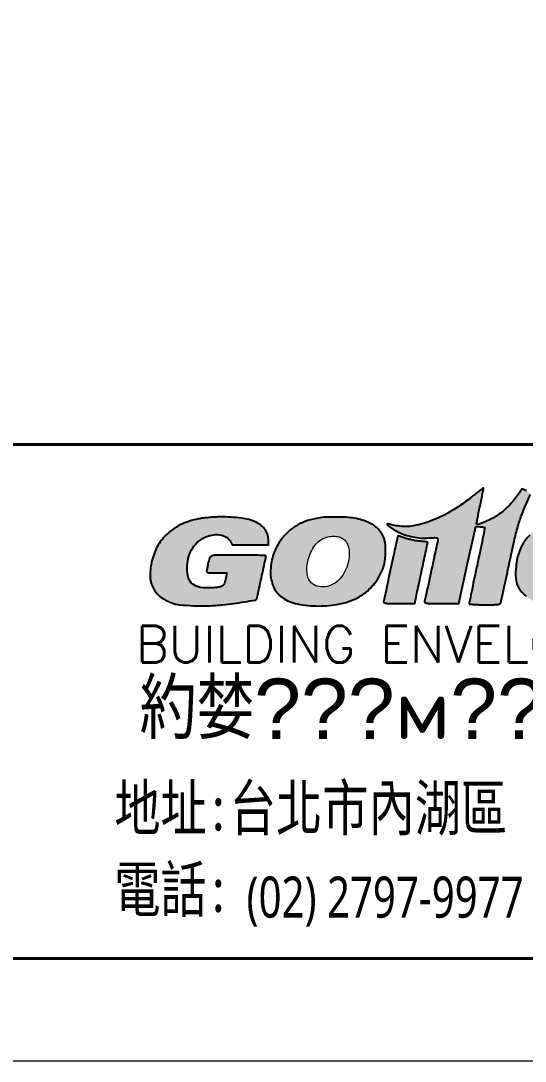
# Model space of a CAD drawing. Extents: x -3378 to 102197, y -3799 to 48702.
# Drawn here: x 14126 to 16441, y 14539 to 19311 of the extents above; entities that cross this region are included whole.
import ezdxf

# ---------------------------------------------------------------- set-up
doc = ezdxf.new("R2010")
doc.units = 0
for name, color, linetype in [('(圖框)', 7, 'Continuous'), ('0-蝶翼', 7, 'Continuous'), ('Border', 254, 'Continuous'), ('TITLEBLOCK', 3, 'Continuous')]:
    doc.layers.add(name, color=color, linetype=linetype)
doc.styles.add('TITLE_BLOCK', font='romans.shx', dxfattribs={"width": 0.8, "bigfont": 'stsl.shx'})
doc.styles.add('型式1', font='')
doc.styles.add('型式2', font='', dxfattribs={"width": 0.75})
doc.styles.get('型式1').set_extended_font_data('PMingLiU')
doc.styles.get('型式2').set_extended_font_data('Microsoft JhengHei')

# ---------------------------------------------------------------- blocks, each defined once
blk = doc.blocks.new('GM-LOGO')
at = {"layer": 'Border', "linetype": 'Continuous', "lineweight": 0, "ltscale": 2}
h = blk.add_hatch(color=152, dxfattribs=at)
h.paths.add_polyline_path([(18.81831273750001, -3.6934425, 0.08054321042648395), (19.67601208431597, -2.49141389143443, 0.01496690228765336), (19.89644314251771, -2.00961424498329, 0.03602096335131273), (20.0224213875, -1.638366300000001, 0.035905002932791), (20.09403641607224, -1.25216839311631, 0.01478493314468489), (20.13766030046057, -0.7214050227782813, 0.02369810447839793), (20.14135995140313, 0.01098197712464, 0.05389230979775434), (20.05876902385111, 0.5573919935309242, 0.064831907571668), (19.8746867659103, 1.008837859538328, 0.05101214548732691), (19.56812665909152, 1.43952413415634, 0.04993692480367391), (19.20319917108046, 1.779810829602443, 0.04548676502131204), (18.76686933027642, 2.053227648996568, 0.03996747159709242), (18.23681995941072, 2.270466892636389, 0.02505801266044829), (17.58870016991818, 2.442165027353795, 0.03437537913918401), (16.87523753819229, 2.542808824456998, 0.01446202769520244), (15.90833891243386, 2.583920447387143, 0.01457089643535453), (14.92775719258475, 2.568653221020249, 0.03053205716505433), (14.17101565732935, 2.488325717219478, 0.04253966848553132), (13.12741784608434, 2.219820192172907, 0.05264319280589435), (12.22097315360284, 1.790818348819332, 0.05499796734965253), (11.45582103983199, 1.200505240417808, 0.05380744060526352), (10.83139546746489, 0.4535416278214939, 0.03363134673842536), (10.46017853010122, -0.1925033109805518, 0.03898101003384807), (10.19953608750001, -0.852001425000001, 0.03889632265838591), (10.04400387070538, -1.545255625993807, 0.03322171871767758), (9.986745760251836, -2.292030899276131, 0.1084106351436317), (10.2563770415095, -3.583174200976654, 0.1348316958511402), (11.03399502585958, -4.525554628738977, 0.1051911450259479), (12.35527193442391, -5.089235715835141, 0.04890923605608977), (14.21957672900419, -5.268551326300742, 0.04649291939253467), (16.08588268585044, -5.091148490021467, 0.07089863741388078), (17.623112005038, -4.565896770194197, 0.08004233740948276)])
h.paths.add_polyline_path([(13.25197438621518, -2.583404948961732, -0.09891881778065818), (13.2784990601599, -1.321742916238822, -0.08975232562701674), (13.80783486377933, -0.06005428285660486, -0.1401707886427105), (14.69072081048787, 0.7080747425255396, -0.06607930627171495), (15.17146905445685, 0.8596945775367608, -0.06174874314512765), (15.68661399789266, 0.8855774215418322, -0.06592113988283764), (16.15787354934594, 0.7876954541155889, -0.1048174608514543), (16.50869470406798, 0.574860089802339, -0.1331043565334617), (16.84930257736977, 0.02174528526244401, -0.0805129620724341), (16.9470741537221, -0.7462676056152517, -0.06911848098194501), (16.79484279531127, -1.622207740830959, -0.05683686830313951), (16.40435371397325, -2.488136317715696, -0.08595970649155983), (15.87838123092763, -3.101689609578987, -0.09197609454999699), (15.18810426264739, -3.48524201747458, -0.09920928112471172), (14.45077453162028, -3.57861277854466, -0.1195042578702791), (13.78723151613406, -3.366289511345645, -0.2149861602516861)], flags=16)
h.paths.add_polyline_path([(23.16689055065711, -2.991102654165129, -7.39228266796139e-05), (23.36559089945109, -2.064937410099187, 0.0004947999333730131), (23.55982325927928, -1.155867733628494, 0.0007970440743843177), (23.72336316935815, -0.3806517093217074, 0.000114994697905813), (23.86738284664764, 0.3082533661684757, 0.05484587614065918), (23.87174827495548, 0.3534561033472308, 0.3616478537251331), (23.85133077172711, 0.377338948421464, 0.007589380523956964), (23.6861192497818, 0.4030281192919425, 0.01397330656030665), (23.48250515514448, 0.425750201218996, 0.00849925081132037), (23.24084623742954, 0.4417692884218134, -0.02331823028580952), (22.95202404549215, 0.4695295582611259, -0.01283489030797763), (22.60251976860349, 0.528847229339128, -0.01280088884032242), (22.24965450579617, 0.607527373577188, -0.01998966873717349), (21.95140711275116, 0.6948938273608114, 0.001717855898713449), (21.69584252884738, 0.7800105725425581, 0.002643051959064978), (21.4740169273519, 0.8517472671579931, 0.0008670856764571334), (21.28173600089994, 0.9124417592801777, 0.07615254052801046), (21.25201052517664, 0.9169954875000315, 0.3502008617407821), (21.23221185779306, 0.9011900593042732, 0.0001900219650616257), (21.05029580238653, 0.09899268605582989, 0.002143935282309055), (20.85087982642088, -0.7998062834341404, 0.001291166634678263), (20.62165817677459, -1.867583186851387, -0.0004522294706624607), (20.39131762064432, -2.949414333830713, -0.0006777049114363566), (20.18839318255613, -3.892018070623319, -0.0002668870070246875), (20.01261135951538, -4.701109495502742, -0.0154550931451168), (19.9756692025027, -4.84862950367318, 0.3018851669708646), (20.0093402655063, -4.953712194878257, 0.1331347215402597), (20.14947266013178, -5.014555611346466, 0.0333201078511749), (20.4811377966102, -5.040577021951588, 0.0029202378549834), (21.32481026542524, -5.045504512533466), (22.72963308750002, -5.045504512500006), (22.79407504246353, -4.736132549170822, -0.001289815849777475), (22.83885469285809, -4.523898955392692, -6.484359862497625e-05), (22.99048503170042, -3.814762192164576, -0.0001020253759064183)])
h.paths.add_polyline_path([(28.87442159751797, 1.675896607846735, 0.008205812334467103), (28.76678058675211, 1.695701998225903, 0.01209395994990729), (28.63594698823053, 1.714321045456984, 0.00851414771129741), (28.48803673294501, 1.729183545129665), (28.10919251250002, 1.760745487499999), (27.36897648749999, -1.641769875000001), (26.628760575, -5.044285349999999), (25.07429064793396, -5.044894880403231, -0.002561967800487582), (24.13493195427787, -5.040449980577105, -0.03020289793982232), (23.77073615667754, -5.014825553986253, -0.17542227243504), (23.56217728354753, -4.906792682543827, 0.02353945812131923), (23.70311622310345, -4.380930716509251, 0.0004313031791085056), (24.21670091280106, -2.016930547684151, 0.0001808779558195013), (24.75045327000481, 0.4544817786695994, 0.05313527592921044), (24.77251057500007, 0.6614527988687584, 0.3101301835683634), (24.72892776186114, 0.7249600464729689, 0.06975517450583325), (24.59420123624906, 0.7563085142981016, 0.03485718577648379), (24.35683284629431, 0.7609718521708579, 0.00801601610787514), (23.95688307217767, 0.734506894039388, -0.03733363777014752), (23.26330200598554, 0.7293233512472845, -0.0340489648156788), (22.55470063318185, 0.825736508225642, -0.0334362940025917), (21.8530672317419, 1.020032653217754, -0.03302584525264306), (21.1793273119284, 1.307291166377354, -0.02285953704746446), (20.75786112483365, 1.545685265216203, -0.02808694897285547), (20.38896860645818, 1.807171198937109, -0.1723734761204632), (20.26342804734153, 2.008927763103127, 0.03687844509481777), (20.456728150445, 1.948781631456118, 0.004949655923297644), (20.6863178919449, 1.897914261222244, 0.005203454109030955), (20.95465300515227, 1.844154028773147, 0.004867657415744214), (21.2302306104539, 1.794693850334358, 0.08895019096228701), (22.63604705593403, 1.808163608255857, 0.04813368671772059), (24.30240002166857, 2.29312309896644, 0.0422949997204731), (26.09014734263886, 3.18765123253381, 0.03295427431937521), (27.86627295313718, 4.440593589834535, -0.003371902516606562), (28.21356714283311, 4.717726077828015, -0.005574671016735118), (28.51093716129662, 4.946432985545645, -0.001140057020896163), (28.74697651824516, 5.122976973154476, -1.013309380644542), (28.80621516599442, 5.11236861578006, -0.0005679690945031529), (28.71915111864956, 4.663434676214145, -0.003487908556145762), (28.61633599666078, 4.155367871045105, -0.002135138100305092), (28.48831918488165, 3.557435538908717, 0.003741323732710046), (28.36194460478976, 2.957770266692901, 0.005997425231597206), (28.26411499050596, 2.444175403324099, 0.00170398510142098), (28.18642172121372, 1.999105104789319, 0.2433430331914041), (28.20205998577745, 1.949946001722683, 0.2978428047754003), (28.34565559445443, 1.919873140217462, 0.008495116219897878), (28.95385640580227, 2.169521059195997, 0.0171356738447526), (29.56616958325836, 2.458352610968856, 0.03189656688490301), (30.03704437012829, 2.739839124425902, 0.02712583440184647), (30.52123339131617, 3.113148979708527, 0.01957427520719851), (31.02014465289224, 3.578108430191843, 0.01945619819341473), (31.48565906297972, 4.085321102100231, 0.02525797533825159), (31.86895105733041, 4.586240000600753), (32.20376366249999, 5.072873399999999), (32.5978031112692, 4.884969054457773, -0.04223966241920157), (32.81416746477095, 4.754541757823244, -0.0999169587273619), (32.95235375387688, 4.608457691510516, 0.007708598609937379), (32.25936075068694, 2.989603430820242, 0.02485587587529813), (31.879481348014, 1.913492130074896, 0.01761657706407375), (31.54671927775695, 0.6339314267932785, 0.002407930086316014), (30.9592768903147, -2.064171806705399, -0.0005194291493967347), (30.73485946231273, -3.11397279014594, -0.0007754588177776541), (30.53700512103143, -4.027929723369791, -0.0003154145152450551), (30.3650466212776, -4.813967845228746, -0.02494903774814131), (30.30694728692879, -5.027301609572611, -0.1127519597935888), (30.05246465840827, -5.124521922045776, -0.03120233233938555), (29.70045379833647, -5.152027783322229, -0.003899047890389799), (28.93405568424492, -5.158004512507276, -0.005909759525263267), (28.41880358721133, -5.151914397206038, -0.009349046351091064), (27.97748751398444, -5.133219643068482, -0.004155241751263342), (27.57941369075974, -5.105571263730209, -0.2747527519821757), (27.54288833131568, -5.003080955342039, -0.0004739694105005926), (27.73235720700876, -4.043159133600255, -0.002760127757124508), (27.9540137738575, -2.957184085483835, -0.001709942961284495), (28.22576578480329, -1.683972320506687, 0.001255213945607467), (28.49810119325068, -0.413687560958838, 0.00206535895681693), (28.7211509979665, 0.661496608197556, 0.0002050365077025654), (28.91604049409912, 1.622865295121329, 0.2513507814931459), (28.90498657500001, 1.659519562499998, 0.1478193585705137)])
h.paths.add_polyline_path([(40.46726862991375, -3.692777028141283, 0.0867554819242481), (41.30049858333828, -2.50356989733941, 0.06773809642701172), (41.77166647315974, -0.9954978720386194, 0.06722418274314408), (41.80411997779103, -0.02144612499232679, 0.08507084625169078), (41.56361490060647, 0.8452902125830555, 0.08807188274733643), (41.05734377850041, 1.560328741759129, 0.07801998460817813), (40.3159539317972, 2.093298154649215, 0.07034209986125176), (39.42483437896169, 2.395651001008662, 0.02871369218433571), (38.1534582461413, 2.5608877515896, 0.02831905305845693), (36.78430616450743, 2.581711178097077, 0.03884376716466859), (35.56148308230888, 2.435425491133962, 0.05146261489663435), (34.58848365022817, 2.134924740079875, 0.04754690014061318), (33.66960835528161, 1.63603452113772, 0.0483960882583316), (32.87690033622863, 0.9829261313359297, 0.05822679833737082), (32.2787349314778, 0.2257569592823323, 0.06683877394119771), (31.88655245324645, -0.6552541201735238, 0.04368138682768232), (31.66739637686388, -1.747445361821317, 0.04445463467402359), (31.64420440643198, -2.807752388700827, 0.1015356266516417), (31.85612336497266, -3.575384945090178, 0.06027915667968708), (32.14541211756486, -4.005443421971357, 0.04280353374269455), (32.56206497078986, -4.411630300544534, 0.04172916583428074), (33.05580796846525, -4.752117502569398, 0.04839784203698356), (33.57609744105696, -4.98670504633515, 0.0535710240428256), (34.39029385926619, -5.16862526175375, 0.02102194680531295), (35.54051397004724, -5.250136152606164, 0.02118103499480469), (36.72428699269327, -5.233981102809896, 0.03986772953656921), (37.67196844447741, -5.104590108346247, 0.05911006401823667), (39.25575727748355, -4.555953041112641, 0.08394534055150817)])
h.paths.add_polyline_path([(35.17570888237358, -3.188957634513823, -0.1237177390293041), (34.92498543246251, -2.683812152884684, -0.05727581101839289), (34.85124599113487, -1.949642081821008, -0.06404876854674323), (34.97709728186737, -1.070873097434561, -0.06673682107312844), (35.32075877229033, -0.2657806913262029, -0.07055158214660483), (35.84231910370144, 0.3823747704299727, -0.08813785842646409), (36.48884164020023, 0.8027426870812953, -0.08634113016955694), (36.89132260352685, 0.8963181325710039, -0.05564582919243569), (37.37078334277712, 0.8699241346313222, -0.05604529181751999), (37.8272565815555, 0.7395799227609245, -0.09373938863034262), (38.16090711632853, 0.5223865554082217, -0.08940229396007193), (38.42795304551686, 0.1549565239445805, -0.07827151488127514), (38.56566539458748, -0.2999965688004274, -0.06432738861075236), (38.57076384002295, -0.852609435717536, -0.03629056456917769), (38.44278418478206, -1.51165852737682, -0.05707881559920355), (38.09911145552147, -2.376155658493101, -0.08074404371606514), (37.59640930654291, -3.032568740713099, -0.09139450962789436), (36.96542534539125, -3.44041715524779, -0.09819916195518717), (36.2463943248103, -3.583004512468598, -0.07912669572469307), (35.61390741724418, -3.482277076879324, -0.1378745439324577)], flags=16)
h = blk.add_hatch(color=152, dxfattribs=at)
edge = h.paths.add_edge_path()
edge.add_arc((5.079081055036723, -4.912006204106357), 7.472390997904582, 101.1284079752653, 107.9077292649222)
edge.add_arc((4.520169004248021, -3.182378594431728), 5.65470170964171, 107.9077304878489, 116.2625649500108)
edge.add_arc((4.238594281617964, -2.611708784610844), 5.018346183029355, 116.2626067589705, 125.1545725806844)
edge.add_arc((3.842854920200713, -2.049767554617842), 4.331041601245626, 125.1545692680998, 135.0850423018228)
edge.add_arc((4.647061505024696, -2.85159854272405), 5.466682902244767, 135.0849815641983, 142.0701527224701)
edge.add_arc((3.360510507817468, -1.848971782686772), 3.835586985889319, 142.0701212113827, 151.1801618081553)
edge.add_arc((3.641997085520615, -2.003847990983056), 4.156867756124494, 151.1801532338828, 159.8812617912843)
edge.add_arc((6.761354040058241, -3.146518769807674), 7.478928008221819, 159.8813242729857, 165.4867129084063)
edge.add_arc((4.562743154815719, -2.577375210286728), 5.207845839727895, 165.4867142279079, 179.8808549099008)
edge.add_arc((1.824671052433774, -2.571681968528825), 2.469767818406473, 179.8808429277932, 205.026493596041)
edge.add_arc((1.592087178189652, -2.680269218722652), 2.213084259403023, 205.02647839409, 231.9028845339547)
edge.add_arc((2.557772122449014, -1.448560541281834), 3.778221211126612, 231.9028594009237, 249.9106704155991)
edge.add_arc((2.247148995794698, -2.297864444571421), 2.873896132986429, 249.9106961092255, 264.4776367239442)
edge.add_arc((3.942523745597134, 15.23777075842764), 20.49129655174442, 264.4777006648991, 267.8970882245576)
edge.add_arc((3.975161216956152, 16.12762304007815), 21.38174716035218, 267.8971878776562, 271.5223332559224)
edge.add_arc((4.136859005641888, 10.04292308721925), 15.29489906868177, 271.5223672803338, 276.1823928508504)
edge.add_arc((2.384630301984858, 26.21891814090814), 31.56552048910527, 276.1823616619701, 277.8844733838576)
edge.add_arc((1.346899350865152, 33.71262626776009), 39.13074005077441, 277.8844193820467, 279.333295751835)
edge.add_arc((-11.17760635941853, 109.9186299947396), 116.3590913688779, 279.3332069646958, 279.797760508747)
edge.add_arc((8.58131056766249, -4.499961688993623), 0.2469519474540834, 279.7977520825187, 314.9999501809487)
edge.add_arc((8.655845070115122, -4.574496220829505), 0.1415442224437846, 314.9999214911658, 347.7219637360877)
edge.add_arc((-3253.006710633163, 705.2766114617999), 3338.154609259052, 347.7219081011091, 347.7535353711995)
edge.add_arc((-1253.156179811723, 271.1959287970312), 1291.736229579718, 347.7535259435401, 347.8328232992218)
edge.add_arc((8.628124022772248, -0.854954280711956), 0.9568865522278027, 347.832865868001, 359.9999838757601)
edge.add_arc((9.550606600896577, -0.854954540970782), 0.03440397410343662, 359.9999849628999, 447.7768240702496)
edge.add_arc((3.69936781115403, -151.5782203151792), 150.8712026706326, 87.77683278073259, 88.03970570185932)
edge.add_arc((7.58572844036669, -38.03193208058252), 37.25842446856106, 88.03973331829852, 89.26493459552705)
edge.add_arc((7.117532190463923, -74.52734384925995), 73.75683933678397, 89.26496601253372, 89.99995375238848)
edge.add_arc((7.117469235541574, -237.0900624521129), 236.3195579396447, 89.99997030237758, 90.45214800756035)
edge.add_arc((5.264752672571289, -2.320414620974795), 1.542599740124327, 90.45214307234869, 106.5424983629495)
edge.add_arc((4.919031622947815, -1.156450749209025), 0.3283777921557118, 106.5425101595775, 159.0652684264642)
edge.add_arc((7.383277499331049, -2.099165694799092), 2.966790043474779, 159.065287295791, 169.4900487896098)
edge.add_arc((-5.738825531253745, 0.3352318609534768), 10.37921607838572, 348.56116338460214, 349.49003747594475, ccw=False)
edge.add_arc((-7.319170934088952, 0.6550192459517756), 11.99159182974388, 347.727539308731, 348.5610746338293, ccw=False)
edge.add_arc((-6.089685826136545, 0.3875743949567347), 10.73335481751443, 346.89167425148406, 347.72750137736415, ccw=False)
edge.add_arc((2.118825331932905, -1.523858617579382), 2.305233342745462, 344.2748589567503, 346.89155808897135, ccw=False)
edge.add_arc((4.45810368616155, -2.182507593118288), 0.1250015618557193, 164.2749532824882, 213.3142855371256)
edge.add_arc((4.475128763566146, -2.171318108719899), 0.1453745297723973, 213.314292580817, 257.1353175918908)
edge.add_arc((4.684953239128116, -1.252584700571845), 1.087763719964793, 257.1351957664031, 268.8525050858524)
edge.add_arc((5.199823170862, 24.45142360362816), 26.79692811612867, 268.8524785542556, 269.999988837028)
edge.add_line((5.199817950000011, -2.3455045125), (6.117287625000017, -2.3455045125))
edge.add_line((6.117287625000017, -2.3455045125), (6.040116449999999, -2.823629512500005))
edge.add_arc((3.777998714445802, -2.458513388040986), 2.291393993587489, 339.6626333592913, 350.831273538324, ccw=False)
edge.add_arc((5.479219197341139, -3.089075585738997), 0.4770732345736967, 303.91206325968193, 339.66263623739155, ccw=False)
edge.add_arc((5.321286270896082, -2.854152736305956), 0.7601484091142029, 277.89542860139727, 303.9120330530433, ccw=False)
edge.add_arc((4.312020418698611, 4.423508303727949), 8.107458649878447, 273.3130558437465, 277.8954199219613, ccw=False)
edge.add_arc((4.499302752298374, 1.188138893554737), 4.866673267803987, 261.4714891764442, 273.31314504059117, ccw=False)
edge.add_arc((3.985388493660005, -2.238868504508529), 1.40134679377467, 231.5588307665908, 261.4715315157945, ccw=False)
edge.add_arc((3.813630736496181, -2.455252468321391), 1.125081075776586, 197.1760600490753, 231.5588564403154, ccw=False)
edge.add_arc((5.38266414932423, -1.970273570430604), 2.767357051966391, 179.6165757581279, 197.1760648114019, ccw=False)
edge.add_arc((6.56880342047317, -1.978211777148655), 3.953522885940507, 166.8363733288039, 179.6165695860752, ccw=False)
edge.add_arc((5.621602278146259, -1.756678830202658), 2.980760401777546, 151.0425771328839, 166.8364337126432, ccw=False)
edge.add_arc((5.329610984265482, -1.595108947502585), 2.647048336221197, 134.1849992556484, 151.0425771398908, ccw=False)
edge.add_arc((5.213864351181759, -1.476025109729266), 2.480981351293307, 116.48807402566209, 134.1849444896165, ccw=False)
edge.add_arc((5.431830875062139, -1.913436008030879), 2.969691592100528, 102.13425584678038, 116.4879904745325, ccw=False)
edge.add_arc((5.238186671732864, -1.012803368413849), 2.048476509168761, 83.17462359060971, 102.1342009495092, ccw=False)
edge.add_arc((5.30314380015574, -0.4700978717075026), 1.50189743466258, 60.632482997713396, 83.17460919690927, ccw=False)
edge.add_arc((5.558188402753606, -0.01686653947665862), 0.9818336022055003, 29.641729978145577, 60.6324981991707, ccw=False)
edge.add_line((6.4115343, 0.4687238250000014), (6.603760574999995, 0.1309180499999982))
edge.add_line((6.603760574999995, 0.1309180499999982), (8.206885575000001, 0.1302068249999984))
edge.add_line((8.206885575000001, 0.1302068249999984), (9.810010575000007, 0.1294954874999981))
edge.add_line((9.810010575000007, 0.1294954874999981), (9.809590049999997, 0.6076204875000002))
edge.add_arc((8.345505439640746, 0.6063323545211499), 1.464085177022625, 0.05041004022161438, 36.59473347903079)
edge.add_arc((7.883060190468262, 0.2629575436333358), 2.040072910601688, 36.59470206776383, 65.10311674263136)
edge.add_arc((6.909668684287782, -1.834316658499706), 4.352225609541147, 65.10302241964654, 83.24270690236362)
edge.add_arc((5.654503992544488, -12.42741919468302), 15.01943047986052, 83.24262699294985, 90.45584556236024)
edge.add_arc((5.612224250393187, -7.114389311435875), 9.706232373562804, 90.45579625673875, 93.23038070661025)
edge.add_arc((5.948928937157569, -13.0802918732404), 15.6816288811518, 93.23032813348337, 95.1673377238716)
edge.add_arc((5.879704831250166, -12.31482658297161), 14.91303985739248, 95.16733289110026, 97.12244664239437)
edge.add_arc((4.738071325042768, -3.178417995374117), 5.705581525039542, 97.1224605979379, 101.1284026654397)
for points in [[(32.597802675, 4.8849692625), (32.20376366249999, 5.072873399999999), (31.868954325, 4.586244749999999, -0.025259), (31.48564623750002, 4.0853059875, -0.019454), (31.02018547500001, 3.578149575000001, -0.019576), (30.52123177499999, 3.113147587499999, -0.027126), (30.03703953749999, 2.739835799999998, -0.031896), (29.56617303749999, 2.458354387499998, -0.017136), (28.95384813750002, 2.169517500000001, -0.008495), (28.3456555875, 1.919873137499998, -0.297843), (28.2020599125, 1.949946075, -0.243343), (28.18642173750001, 1.999105199999999, -0.001704), (28.26411569999999, 2.444179387499997, -0.005998), (28.36195537500001, 2.957823337499999, -0.003741), (28.48831942499999, 3.557436637499997, 0.002135), (28.61632811250001, 4.155330262500001, 0.003488), (28.7191463625, 4.663410299999999, 0.0005679999999999999), (28.80621517500001, 5.1123686625, 0.258964), (28.7971263, 5.140131862499999, 0.361364), (28.77187173749999, 5.141499524999997, 0.00126), (28.51095240000001, 4.946444437499999, 0.005575), (28.213564725, 4.717724175000001, 0.003372), (27.86626057500001, 4.440583575000002, -0.032955), (26.09009291250001, 3.187617974999998, -0.042294), (24.3023846625, 2.293116975, -0.048133), (22.63605513749999, 1.808165137500001, -0.088951), (21.23022611249999, 1.794694612499999, -0.004866), (20.95474218749999, 1.844137125, -0.005204), (20.68637861249999, 1.897901437499996, -0.004951), (20.45672640000001, 1.948782037499999, -0.024212), (20.32876057499999, 1.985074087499999, 0.655123), (20.28671055000001, 1.938615074999998, 0.11898), (20.3889688875, 1.807170974999998, 0.028087), (20.757862125, 1.545684637499999, 0.022867), (21.179469375, 1.307219175, 0.032993), (21.85253010000002, 1.020220875, 0.03345), (22.5544354875, 0.8257911749999991, 0.034059), (23.2632421875, 0.7293273749999969, 0.037337), (23.956885575, 0.7345070999999983, -0.008015999999999999), (24.35683455, 0.760971937499999, -0.034857), (24.59420167500002, 0.7563084750000009, -0.069755), (24.72892784999999, 0.7249600124999986, -0.31013), (24.77251057500001, 0.6614527499999987, -0.053135), (24.75045348750001, 0.4544827875000017, -0.000181), (24.2163403875, -2.018596949999999, -0.000431), (23.70311527500002, -4.380935062500004, -0.020904), (23.580402975, -4.848629512500004, 0.324099), (23.61646136249999, -4.954440937499996, 0.121822), (23.77073688749999, -5.014825650000006, 0.030203), (24.13493392499998, -5.040450000000003, 0.002562), (25.07430442500001, -5.044894875000001), (26.628760575, -5.044285349999999), (27.36897648749999, -1.641769875000001), (28.10919251250002, 1.760745487499999), (28.488038625, 1.729183387499997, -0.008514), (28.63594631250001, 1.714321124999998, -0.012095), (28.766791125, 1.695700237499999, -0.008205), (28.87442145, 1.675896637499996, -0.14782), (28.90498657500001, 1.659519562499998, -0.251351), (28.9160404875, 1.6228652625, -0.000205), (28.7211857625, 0.6616677375000002, -0.002066), (28.4980667625, -0.4138501499999983, -0.001255), (28.22577749999999, -1.6839183375, 0.00171), (27.95401620000001, -2.957172525000004, 0.00276), (27.73236948749999, -4.043097225, 0.000474), (27.54288832499998, -5.003080987499999, 0.172446), (27.55337805000002, -5.073629512500005, 0.256696), (27.605282625, -5.107570087500005, 0.003885), (27.97748189999999, -5.1332193, 0.009349), (28.41879577500001, -5.151914212499999, 0.00591), (28.93406883750001, -5.158004512500003, 0.003899), (29.7004575375, -5.152027725000003, 0.031202), (30.05246463750001, -5.124521925, 0.08037000000000001), (30.23908312500001, -5.066638537500005, 0.209254), (30.32742802500002, -4.961129512500005, 0.017134), (30.36504689999998, -4.813966574999998, 0.000315), (30.53678006249999, -4.028961600000006, 0.0007769999999999999), (30.73502801250001, -3.1131883125, 0.000519), (30.95925930000001, -2.0642545125, -0.002408), (31.546718325, 0.6339271500000017, -0.017617), (31.87948916249999, 1.91351835, -0.024855), (32.25935587499998, 2.989591537500001, -0.007567), (32.93917042500001, 4.578905362499999, 0.267499)], [(32.8768921125, 0.9829178999999968, 0.058225), (32.27874446250001, 0.2257724249999988, 0.06684), (31.88655258750001, -0.6552536625000016, 0.04368), (31.6674003375, -1.747409737500004, 0.044456), (31.64420418750001, -2.807749125000001, 0.101538), (31.85613033750002, -3.575398612500003, 0.060277), (32.14541002499999, -4.005441000000008, 0.042799), (32.56201485, -4.411589175, 0.041734)]]:
    blk.add_lwpolyline(points, format="xyb")
for points in [[(3.636846224999999, 2.4198820875, 0.029589), (2.781433012500003, 2.198369362499996, 0.036471), (2.018046262499979, 1.888620637499997, 0.038818), (1.349109562500018, 1.4912994375, 0.043357), (0.775803824999997, 1.008192375, 0.030488), (0.3351389624999968, 0.5087505374999992, 0.039771), (0, 0, 0.037984), (-0.2612261250000074, -0.5740234874999999, 0.024463), (-0.478918012500003, -1.272265649999998, 0.062889), (-0.6450914250000039, -2.566545637500003, 0.110161), (-0.4132158749999917, -3.616485862499999, 0.117811), (0.2266224749999992, -4.421891475000006, 0.078736), (1.260010575000024, -4.996908112499998, 0.06364600000000001), (1.970581724999988, -5.158421999999998, 0.014921), (3.190605974999983, -5.239725525000004, 0.015819), (4.543201575000012, -5.246577337499996, 0.020336), (5.784025499999984, -5.163022462499999, 0.007427), (6.714665999999994, -5.048203162500002, 0.006321999999999999), (7.693016174999997, -4.900086900000005, 0.002027), (8.623334587500011, -4.743311737500008, 0.154818), (8.755931812499995, -4.674583237499998, 0.143755), (8.794151774999989, -4.604596425000008, 0.000138), (9.185509237500014, -2.803974300000004, 0.000346), (9.563515987500011, -1.056631612500002, 0.053139), (9.585010575000013, -0.8549545499999986, 0.402894), (9.551941200000016, -0.8205764625000036, 0.001147), (8.860206262500014, -0.795311662500005, 0.005346), (8.063715262500011, -0.7765737750000028, 0.003207), (7.117591725000011, -0.7705045125000005, 0.001973), (5.252579550000007, -0.7778629125000016, 0.070323), (4.825533712500004, -0.8416649250000034, 0.233272), (4.612330687499991, -1.039119974999998, 0.045518), (4.466260575000007, -1.558004512500002, -0.004053), (4.434227887500015, -1.723192425000001, -0.003637), (4.398387299999996, -1.893922425000003, -0.003647), (4.363990199999989, -2.046673575000003, -0.011418), (4.33778051249999, -2.148629512500001, 0.217301), (4.353643575000007, -2.251162350000001, 0.19357), (4.442761237500008, -2.3130435375, 0.051171), (4.663169437500017, -2.340130275000003, 0.005007), (5.199817950000011, -2.3455045125), (6.117287625000017, -2.3455045125), (6.040116449999999, -2.823629512500005, -0.04877099999999999), (5.926552874999999, -3.254881050000005, -0.157269), (5.745387824999995, -3.484996200000001, -0.114009), (5.425704450000012, -3.607095262500003, -0.019997), (4.78056273750002, -3.6704001375, -0.051715), (3.777567637499999, -3.624719625000001, -0.131265), (3.114156149999985, -3.336469087499999, -0.151159), (2.738726212500012, -2.787498900000003, -0.07676799999999999), (2.615369062500008, -1.951754512499999, -0.055822), (2.719164599999999, -1.077865087500001, -0.069023), (3.013497337499984, -0.3135152249999997, -0.073688), (3.484678162500018, 0.3030711749999995, -0.07737100000000001), (4.107318075000023, 0.744520725000001, -0.062712), (4.807592437500006, 0.9899059499999971, -0.082916), (5.481635287500012, 1.021155525000001, -0.098677), (6.039688949999999, 0.8387937000000001, -0.136053), (6.4115343, 0.4687238250000014), (6.603760574999995, 0.1309180499999982), (8.206885575000001, 0.1302068249999984), (9.810010575000007, 0.1294954874999981), (9.809590049999997, 0.6076204875000002, 0.16082), (9.520978837500024, 1.479148312499998, 0.125037), (8.741903287500008, 2.1134401875, 0.079315), (7.421768100000008, 2.487676162500001, 0.031484), (5.535010575000001, 2.591535937499998, 0.012107), (5.065269187500007, 2.5764201, 0.008452), (4.536565424999992, 2.537605349999996, 0.008531), (4.030633574999996, 2.483135887499998, 0.017481)], [(14.17089150000001, 2.488304812500001, 0.042534), (13.12743453749999, 2.219826037499999, 0.052644), (12.220975125, 1.790819549999998, 0.054999), (11.45580963750001, 1.200494249999998, 0.05380700000000001), (10.83139110000002, 0.453535087499997, 0.033631), (10.46017845, -0.1925034749999988, 0.038981), (10.19953608750001, -0.852001425000001, 0.038895), (10.04400731250001, -1.545231712500001, 0.033223), (9.98674571250001, -2.292035625, 0.10841), (10.25637581249998, -3.583171462499998, 0.134832), (11.03399482500001, -4.525554487499999, 0.105191), (12.35526974999999, -5.089235287500003, 0.048913), (14.21971863750002, -5.268551062499998, 0.046489), (16.08586683749999, -5.091151500000006, 0.070898), (17.62308461250001, -4.565910712500003, 0.080044), (18.81831273750001, -3.6934425, 0.08054299999999999), (19.676010375, -2.491417349999999, 0.014967), (19.8964429875, -2.009614612499998, 0.036021), (20.0224213875, -1.638366300000001, 0.035905), (20.0940364125, -1.252168425000004, 0.014785), (20.13766042500001, -0.7214026499999981, 0.023698), (20.14135998750001, 0.0109811250000007, 0.053893), (20.05876743749999, 0.5573980124999984, 0.064831), (19.87468706250002, 1.008837337500001, 0.051012), (19.56812805000001, 1.43952255, 0.049939), (19.20318435000002, 1.7798221125, 0.045485), (18.76687053750001, 2.053227037500001, 0.039967), (18.23682768750001, 2.270464425, 0.025058), (17.5887084375, 2.442163275000002, 0.034376), (16.8752329875, 2.542809149999997, 0.01448), (15.90713178750002, 2.583936787500001, 0.014553), (14.92775448750001, 2.568653099999999, 0.030537)], [(20.62170135, -1.867379512500001, -0.000452), (20.39147853750001, -2.948661900000005, -0.000678), (20.18846722500001, -3.891676387500002, -0.000267), (20.01261116250001, -4.701110400000005, -0.015455), (19.9756692, -4.848629512500004, 0.301885), (20.00934022500002, -4.953712162500008, 0.133135), (20.149472925, -5.014555649999998, 0.03332), (20.48113698750001, -5.040577012500002, 0.00292), (21.32474073750001, -5.045504512500006), (22.72963308750002, -5.045504512500006), (22.79407567499999, -4.736129512500003, -0.00129), (22.8388618125, -4.523865637500002, -6.4e-05), (22.98851831249999, -3.823954312499996, -0.000103), (23.166606825, -2.9924260875, -7.4e-05), (23.36551436249999, -2.0652939, 0.000495), (23.55982560000001, -1.155856725, 0.000797), (23.72335649999999, -0.3806835750000026, 0.000115), (23.86738282499999, 0.3082532625000027, 0.05484600000000001), (23.87174827500002, 0.3534560999999989, 0.361648), (23.8513307625, 0.3773389499999986, 0.00759), (23.686105725, 0.4030300124999968, 0.013973), (23.48249602499999, 0.4257509625000004, 0.008499), (23.24084422499999, 0.4417693874999991, -0.023318), (22.95202488749999, 0.4695294375000003, -0.012849), (22.6021381875, 0.5289221250000011, -0.012787), (22.24965779999999, 0.6075265499999958, -0.01999), (21.95140545000001, 0.6948943874999998, 0.001718), (21.6958194, 0.7800181875000014, 0.002643), (21.47399808750001, 0.851753249999998, 0.000867), (21.28173615, 0.912441712499998, 0.076153), (21.25201049999998, 0.9169954874999995, 0.350201), (21.23221185, 0.9011900250000018, 0.00019), (21.05031678750001, 0.09908538749999707, 0.002144), (20.85089411249999, -0.7997405624999985, 0.001291)]]:
    blk.add_lwpolyline(points, format="xyb", close=True)
at = {"layer": 'Border', "color": 152, "linetype": 'Continuous', "lineweight": 0, "ltscale": 2}
blk.add_lwpolyline([(16.5086958375, 0.5748590249999985, -0.133104), (16.84930252500001, 0.0217454625000002, -0.080512), (16.94707447499999, -0.7462581750000012, -0.069119), (16.79484363750001, -1.622205112500001, -0.056837), (16.40435400000001, -2.4881358375, -0.085961), (15.87837228750001, -3.101697000000001, -0.091974), (15.18811031249999, -3.485239987499998, -0.09921), (14.45077552500001, -3.578612850000003, -0.119504), (13.78723365000002, -3.366290812500001, -0.214987), (13.25197417500002, -2.583403762499998, -0.09891799999999999), (13.27849706250001, -1.321751925000001, -0.089753), (13.80783543749999, -0.06005340000000103, -0.140168), (14.69070067500002, 0.7080653249999997, -0.066082), (15.17146739999998, 0.8596942874999982, -0.061749), (15.68661446250002, 0.8855773874999997, -0.06592100000000001), (16.15787302500001, 0.7876956375000006, -0.104818)], format="xyb", close=True, dxfattribs=at)
blk = doc.blocks.new('GM-LOGO-ALL')
at = {"xscale": 0.8999999999999999, "yscale": 0.8999999999999999, "zscale": 0.8999999999999999}
blk.add_blockref('GM-LOGO', (-0.3016250662500113, -0.4578754837499979), dxfattribs=at)
at = {"layer": 'Border', "color": 152, "linetype": 'Continuous', "lineweight": 0, "ltscale": 2, "style": 'TITLE_BLOCK'}
blk.add_text('約婪\ue7b4\ue19d\ue107м\ue030\ue77dΤ\ue126そ\ue677', height=4.79461341961633, dxfattribs=at).set_placement((-1.719899531946481, -15.76204079830635))
at = {"layer": 'TITLEBLOCK', "color": 12, "style": 'TITLE_BLOCK'}
blk.add_text('BUILDING ENVELOPE TECHNOLOGY', height=2.905826314918989, dxfattribs=at).set_placement((-2.019500449086422, -9.693739887088704))
blk = doc.blocks.new('PLAN-圖框')
at = {"layer": '(圖框)', "color": 240, "linetype": 'Continuous', "lineweight": 40, "flags": 128}
blk.add_lwpolyline([(149.6656750997645, -12894.85162105487), (20200.66864979948, -12894.85162105487)], dxfattribs=at)
at = {"layer": '(圖框)', "color": 1, "linetype": 'Continuous', "lineweight": 40, "flags": 128}
blk.add_lwpolyline([(149.6656750997645, -12894.85162105487), (20200.66864979948, -12894.85162105487)], dxfattribs=at)
at = {"layer": '(圖框)', "color": 4, "linetype": 'Continuous', "lineweight": 0}
blk.add_3dface([(20499.99999999997, -14391.50837205807), (-2.91038304567337e-11, -14391.50837205807), (-2.91038304567337e-11, 8.731149137020111e-11), (20499.99999999997, 8.731149137020111e-11)], dxfattribs=at)
at = {"layer": '(圖框)', "color": 1, "linetype": 'Continuous', "lineweight": 40}
blk.add_3dface([(149.6656750997645, -14142.06558022447), (20200.66864979948, -14142.06558022447), (20200.66864979948, -249.442791833575), (149.6656750997645, -249.442791833575)], dxfattribs=at)
at = {"xscale": 30.55390929478054, "yscale": 30.55390929478054, "zscale": 30.55390929478054}
blk.add_blockref('GM-LOGO-ALL', (9602.461603908016, -13127.99056668207), dxfattribs=at)
at = {"layer": '(圖框)', "color": 132, "style": '型式2'}
for s, insert, char_height, attachment_point, line_spacing_factor in [('{\\fDFKai-SB|b0|i0|c136|p70;地址:台北市內湖區      文湖街   號}', (9488.504397763361, -13782.92324983302), 109.7548284068881, 4, 0.7257918420670348), ('{\\fDFKai-SB|b0|i0|c136|p70;地址:台北市內湖區      文湖街   號}', (9488.504397763361, -13782.92324983302), 109.7548284068881, 4, 0.7257918420670348), ('{\\fDFKai-SB|b0|i0|c136|p70;地址:台北市內湖區      文湖街   號}', (9488.504397763361, -13782.92324983302), 109.7548284068881, 4, 0.7257918420670348), ('\\f標楷體|b0|i0|c136|p70;電話:', (9488.504397763361, -13980.42227824161), 109.7216824487049, 4, 0.7257918420670636), ('\\f標楷體|b0|i0|c136|p70;電話:', (9488.504397763361, -13980.42227824161), 109.7216824487049, 4, 0.7257918420670636), ('\\f標楷體|b0|i0|c136|p70;電話:', (9488.504397763361, -13980.42227824161), 109.7216824487049, 4, 0.7257918420670636), ('(02) 2797-9977', (10146.1426095152, -14004.3367554381), 99.77711673353465, 5, 0.7345626726755978)]:
    blk.add_mtext(s, dxfattribs=dict(at, insert=insert, char_height=char_height, attachment_point=attachment_point, line_spacing_factor=line_spacing_factor))
at = {"layer": '(圖框)', "style": '型式1'}
blk.add_attdef('全球人壽', (13776.27115612327, -13971.49430849304), '', height=124.7213959169183, dxfattribs=at)
at = {"style": '型式1', "width": 0.8}
blk.add_attdef('圖號-橫', (17230.33470887071, -13782.18612660712), '', height=103.4377137583717, dxfattribs=at)

msp = doc.modelspace()

# ---------------------------------------------------------------- block references
at = {"layer": '0-蝶翼', "xscale": 1.89, "yscale": 1.89, "zscale": 1.89}
msp.add_blockref('PLAN-圖框', (-3377.945968674467, 41739.23676405256), dxfattribs=at)

doc.saveas('drawing.dxf')
